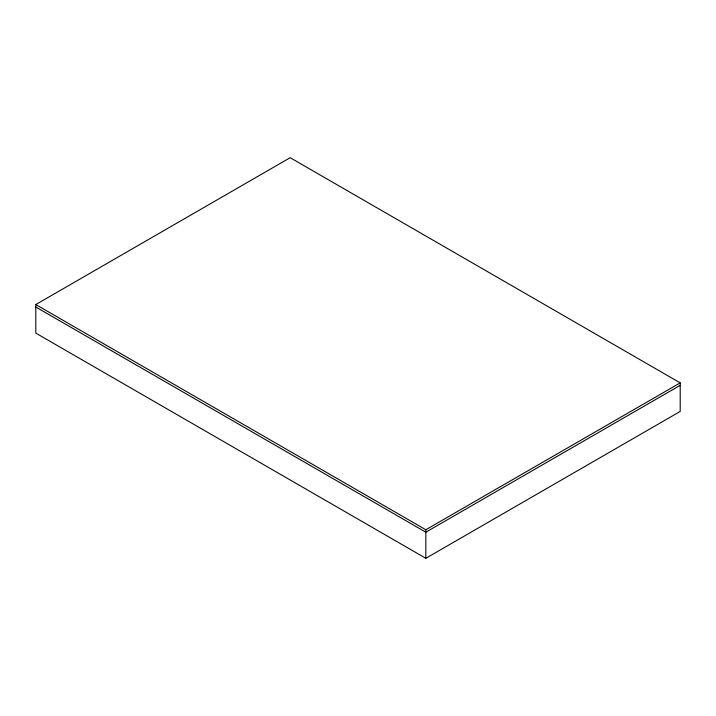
<?xml version="1.0" encoding="UTF-8"?>
<svg xmlns="http://www.w3.org/2000/svg" width="716" height="716" viewBox="0 0 716 716"><rect width="100%" height="100%" fill="white"/><g stroke="black" fill="none" stroke-linecap="round" stroke-linejoin="round"><path stroke-width="1.07" d="M35.8 304.56L290.168 157.699L680.2 382.881L680.2 411.44L425.832 558.301L35.8 333.119L35.8 304.56L425.832 529.742L680.2 382.881M680.2 385.333L425.832 532.194L35.8 307.012M425.832 529.742L425.832 558.301"/></g></svg>
